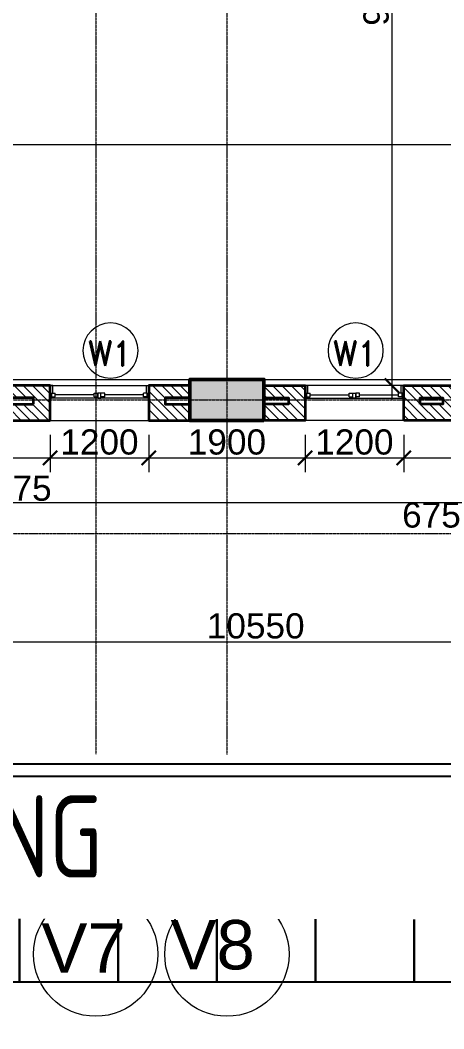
# Model space of a CAD drawing. Header units: millimetres. Extents: x 0 to 147381, y 0 to 170318.
# Drawn here: x 52856 to 58007, y 38516 to 50781 of the extents above; entities that cross this region are included whole.
import ezdxf
from ezdxf.enums import TextEntityAlignment as Align

# ---------------------------------------------------------------- set-up
doc = ezdxf.new("R2010")
doc.units = ezdxf.units.MM
doc.linetypes.add('Center', pattern=[29.999999, 12, -6, 6, -6])
doc.linetypes.add('Grid Line', pattern=[22.225, 12.7, -3.175, 3.175, -3.175])
for name, color, linetype, lineweight in [('AR_STR', 7, 'Continuous', 15), ('AR_WALL_HATCH', 23, 'Continuous', 5), ('ARCH PATHWAY', 30, 'Continuous', 13), ('Arch_Dim', 7, 'Continuous', 25), ('Arch_DW_No', 5, 'Continuous', 15), ('ARCH_WALL', 1, 'Continuous', 35), ('Arch_Window', 140, 'Continuous', 9), ('LA- LINE 1', 41, 'Continuous', 25), ('LA_ROAD', 252, 'Continuous', 30), ('LA_TEXT', 7, 'Continuous', 13), ('S-GRID', 8, 'Continuous', 9), ('S-GRID-IDEN', 1, 'Continuous', 9), ('STR COL.', 1, 'Continuous', 50)]:
    doc.layers.add(name, color=color, linetype=linetype, lineweight=lineweight)
doc.layers.add('ARCH RCC HATCH', color=253, linetype='Center', lineweight=9, true_color=0x9c9c9c)
doc.layers.add('S-COLS_HATCH', color=252, linetype='Continuous', lineweight=9, true_color=0x8a8a8a)
doc.styles.add('ARCHITXT-LA', font='architxt.shx', dxfattribs={"width": 0.9, "height": 250, "bigfont": '@extfont2.shx'})
doc.styles.add('Arial_1', font='arial.ttf', dxfattribs={"height": 630})
doc.styles.add('DIM', font='arial.ttf')
doc.styles.add('DIM_100', font='romand.shx', dxfattribs={"width": 0.9})
doc.styles.add('SIZE', font='romans.shx', dxfattribs={"width": 0.75, "height": 200})
doc.dimstyles.new('DIM- 175', dxfattribs={"dimscale": 175, "dimtxt": 1.75, "dimasz": 1, "dimexe": 1, "dimexo": 1, "dimgap": 0.2, "dimtad": 1, "dimdec": 0, "dimrnd": 5, "dimzin": 0, "dimdsep": 46, "dimtxsty": 'DIM', "dimblk": 'ARCHTICK', "dimcen": 0, "dimdle": 1, "dimclrd": 3, "dimclre": 5, "dimclrt": 3, "dimadec": 0, "dimazin": 0, "dimtfac": 1, "dimtdec": 0, "dimtofl": 0, "dimtmove": 2, "dimatfit": 3, "dimfxl": 1, "dimtolj": 1, "dimtzin": 0, "dimlwd": 13, "dimlwe": 15, "dimarcsym": 0})

# ---------------------------------------------------------------- blocks, each defined once
blk = doc.blocks.new('RLAB_G')
at = {"layer": 'AR_WALL_HATCH', "ltscale": 500}
h = blk.add_hatch(dxfattribs=at)
h.set_pattern_fill('ANSI31', color=256, scale=25)
h.paths.add_polyline_path([(-20075, 1625), (-20075, 2050), (-20750, 2050), (-20750, 1625)])
h.paths.add_polyline_path([(-20550, 1825), (-20550, 1900), (-20275, 1900), (-20275, 1825)], flags=16)
h = blk.add_hatch(dxfattribs=at)
h.set_pattern_fill('ANSI31', color=256, scale=25)
h.paths.add_polyline_path([(-18375, 1625), (-18375, 1825), (-18675, 1825), (-18675, 1900), (-18375, 1900), (-18375, 2050), (-18875, 2050), (-18875, 1625)])
h = blk.add_hatch(dxfattribs=at)
h.set_pattern_fill('ANSI31', color=256, scale=25)
h.paths.add_polyline_path([(-17175, 1825), (-17475, 1825), (-17475, 1625), (-16975, 1625), (-16975, 2050), (-17475, 2050), (-17475, 1900), (-17175, 1900)])
h = blk.add_hatch(dxfattribs=at)
h.set_pattern_fill('ANSI31', color=256, scale=25)
h.paths.add_polyline_path([(-15100, 1625), (-15100, 2050), (-15775, 2050), (-15775, 1625)])
h.paths.add_polyline_path([(-15300, 1825), (-15575, 1825), (-15575, 1900), (-15300, 1900)], flags=16)
at = {"layer": 'ARCH_WALL'}
for points in [[(-20075, 1625), (-20075, 2050), (-20750, 2050), (-20750, 1625)], [(-18375, 1625), (-18375, 2050), (-18875, 2050), (-18875, 1625)], [(-17475, 1625), (-17475, 2050), (-16975, 2050), (-16975, 1625)], [(-15775, 1625), (-15775, 2050), (-15100, 2050), (-15100, 1625)], [(-20275, 1825), (-20275, 1900), (-20550, 1900), (-20550, 1825)], [(-18375, 1825), (-18375, 1900), (-18675, 1900), (-18675, 1825)], [(-17475, 1825), (-17475, 1900), (-17175, 1900), (-17175, 1825)], [(-15575, 1825), (-15575, 1900), (-15300, 1900), (-15300, 1825)]]:
    blk.add_lwpolyline(points, close=True, dxfattribs=at)
at = {"layer": 'Arch_Window'}
for p, q in [((-20075, 2050), (-18875, 2050)), ((-20043, 2050), (-20075, 2050)), ((-20043, 1958), (-20043, 2050)), ((-18907, 2050), (-18875, 2050)), ((-18907, 2050), (-18907, 1958)), ((-15775, 2050), (-16975, 2050)), ((-16943, 2050), (-16975, 2050)), ((-16943, 2050), (-16943, 1958)), ((-15807, 2050), (-15775, 2050)), ((-15807, 1958), (-15807, 2050)), ((-18875, 1895), (-20075, 1895)), ((-20075, 1895), (-20056, 1895)), ((-20056, 1958), (-20011, 1958)), ((-20056, 1914), (-20056, 1958)), ((-20056, 1958), (-20056, 1895)), ((-20056, 1914), (-20011, 1914)), ((-20011, 1914), (-20011, 1958)), ((-19538, 1936), (-20011, 1936)), ((-19538, 1958), (-19494, 1958)), ((-19538, 1914), (-19538, 1958)), ((-19538, 1914), (-19494, 1914)), ((-19494, 1914), (-19494, 1958)), ((-19494, 1895), (-19494, 1958)), ((-19456, 1958), (-19494, 1958)), ((-19456, 1958), (-19494, 1958)), ((-19494, 1958), (-19494, 1895)), ((-19456, 1958), (-19494, 1958)), ((-19494, 1958), (-19494, 1958)), ((-19494, 1895), (-19494, 1958)), ((-19456, 1895), (-19494, 1895)), ((-19494, 1895), (-19456, 1895)), ((-19494, 1895), (-19494, 1895)), ((-19494, 1895), (-19456, 1895)), ((-19456, 1914), (-19456, 1958)), ((-19411, 1958), (-19456, 1958)), ((-19456, 1895), (-19456, 1958)), ((-19456, 1895), (-19456, 1958)), ((-19456, 1958), (-19456, 1958)), ((-19456, 1895), (-19456, 1958)), ((-19411, 1914), (-19456, 1914)), ((-19456, 1895), (-19456, 1895)), ((-19411, 1914), (-19411, 1958)), ((-18938, 1936), (-19411, 1936)), ((-18938, 1914), (-18938, 1958)), ((-18894, 1958), (-18938, 1958)), ((-18894, 1914), (-18938, 1914)), ((-18894, 1958), (-18907, 1958)), ((-18894, 1914), (-18894, 1958)), ((-18894, 1958), (-18894, 1895)), ((-16975, 1895), (-15775, 1895)), ((-16956, 1958), (-16912, 1958)), ((-16956, 1914), (-16956, 1958)), ((-16956, 1958), (-16943, 1958)), ((-16956, 1958), (-16956, 1895)), ((-16956, 1914), (-16912, 1914)), ((-16912, 1914), (-16912, 1958)), ((-16912, 1936), (-16439, 1936)), ((-16439, 1958), (-16394, 1958)), ((-16439, 1914), (-16439, 1958)), ((-16439, 1914), (-16394, 1914)), ((-16394, 1914), (-16394, 1958)), ((-16394, 1958), (-16356, 1958)), ((-16394, 1895), (-16394, 1958)), ((-16394, 1958), (-16356, 1958)), ((-16394, 1895), (-16394, 1958)), ((-16394, 1958), (-16394, 1958)), ((-16394, 1958), (-16356, 1958)), ((-16394, 1895), (-16394, 1958)), ((-16394, 1895), (-16356, 1895)), ((-16356, 1895), (-16394, 1895)), ((-16356, 1895), (-16394, 1895)), ((-16394, 1895), (-16394, 1895)), ((-16356, 1914), (-16356, 1958)), ((-16312, 1958), (-16356, 1958)), ((-16356, 1895), (-16356, 1958)), ((-16356, 1958), (-16356, 1895)), ((-16356, 1958), (-16356, 1958)), ((-16356, 1895), (-16356, 1958)), ((-16312, 1914), (-16356, 1914)), ((-16356, 1895), (-16356, 1895)), ((-16312, 1914), (-16312, 1958)), ((-16312, 1936), (-15839, 1936)), ((-15839, 1914), (-15839, 1958)), ((-15794, 1958), (-15839, 1958)), ((-15794, 1914), (-15839, 1914)), ((-15794, 1914), (-15794, 1958)), ((-15794, 1958), (-15794, 1895)), ((-15775, 1895), (-15794, 1895)), ((-20075, 1625), (-18875, 1625)), ((-15775, 1625), (-16975, 1625))]:
    blk.add_line(p, q, dxfattribs=at)
blk = doc.blocks.new('Grid - M_Grid Head - Circle-24584-5_Level 452_2')
at = {"layer": 'S-GRID-IDEN'}
blk.add_circle((0, 0), 4, dxfattribs=at)
blk = doc.blocks.new('A$C59E872DE')
at = {"layer": 'S-GRID', "linetype": 'Grid Line', "ltscale": 0.5}
for p, q in [((16080, 89720.3), (16080, -4357.6)), ((17675, 89720.3), (17675, -4357.6)), ((-6964.1, 1625), (94404.8, 1625)), ((-6964.1, 0), (94404.8, 0))]:
    blk.add_line(p, q, dxfattribs=at)
at = {"layer": 'S-GRID-IDEN', "xscale": 188.9999999999998, "yscale": 188.9999999999998, "zscale": 188.9999999999998, "rotation": 180}
for p in [(16080, -5113.6), (17675, -5113.6)]:
    blk.add_blockref('Grid - M_Grid Head - Circle-24584-5_Level 452_2', p, dxfattribs=at)
at = {"layer": 'S-GRID-IDEN', "char_height": 600, "attachment_point": 1, "style": 'Arial_1'}
for s, insert, width in [('V7', (15419.6, -4740.5), 1772.772), ('V8', (16989.8, -4698.7), 1418.217)]:
    blk.add_mtext(s, dxfattribs=dict(at, insert=insert, width=width))
blk = doc.blocks.new('DW')
at = {"color": 9}
blk.add_circle((0, 0), 671, dxfattribs=at)
at = {"style": 'SIZE', "width": 0.8}
blk.add_attdef('W7', text='', height=500, dxfattribs=at).set_placement((5, -289), align=Align.CENTER)
blk = doc.blocks.new('_ArchTick')
at = {"color": 0, "linetype": 'ByBlock', "const_width": 0.15}
blk.add_lwpolyline([(-0.5, -0.5), (0.5, 0.5)], dxfattribs=at)
blk = doc.blocks.new('*D469')
at = {"layer": 'Arch_Dim', "color": 5, "lineweight": 15, "transparency": 16777216}
for p, q in [((60995, 45738), (60995, 43048)), ((50445, 44113), (50445, 43048))]:
    blk.add_line(p, q, dxfattribs=at)
at = {"layer": 'Arch_Dim', "color": 3, "lineweight": 13, "transparency": 16777216}
blk.add_line((50270, 43223), (61170, 43223), dxfattribs=at)
at = {"layer": 'Defpoints', "color": 0, "linetype": 'Continuous', "transparency": 16777216}
for p in [(60995, 45913), (50445, 44288), (60995, 43223)]:
    blk.add_point(p, dxfattribs=at)
at = {"layer": 'Arch_Dim', "color": 3, "linetype": 'Continuous', "lineweight": 13, "transparency": 16777216, "xscale": 175, "yscale": 175, "zscale": 175, "rotation": 180}
blk.add_blockref('_ArchTick', (50445, 43223), dxfattribs=at)
at = {"layer": 'Arch_Dim', "color": 3, "linetype": 'Continuous', "lineweight": 13, "transparency": 16777216, "xscale": 175, "yscale": 175, "zscale": 175}
blk.add_blockref('_ArchTick', (60995, 43223), dxfattribs=at)
at = {"layer": 'Arch_Dim', "color": 3, "linetype": 'Continuous', "transparency": 16777216, "insert": (55720, 43414), "char_height": 306.2, "attachment_point": 5, "style": 'DIM'}
blk.add_mtext('\\A1;10550', dxfattribs=at)
blk = doc.blocks.new('*D477')
at = {"layer": 'Arch_Dim', "color": 5, "lineweight": 15, "transparency": 16777216}
for p, q in [((37870, 49175), (37870, 49442)), ((60370, 49175), (60370, 49442))]:
    blk.add_line(p, q, dxfattribs=at)
at = {"layer": 'Arch_Dim', "color": 3, "lineweight": 13, "transparency": 16777216}
blk.add_line((37695, 49267), (60545, 49267), dxfattribs=at)
at = {"layer": 'Defpoints', "color": 0, "linetype": 'Continuous', "transparency": 16777216}
for p in [(60370, 49267), (37870, 49000), (60370, 49000)]:
    blk.add_point(p, dxfattribs=at)
at = {"layer": 'Arch_Dim', "color": 3, "linetype": 'Continuous', "lineweight": 13, "transparency": 16777216, "xscale": 175, "yscale": 175, "zscale": 175, "rotation": 180}
blk.add_blockref('_ArchTick', (37870, 49267), dxfattribs=at)
at = {"layer": 'Arch_Dim', "color": 3, "linetype": 'Continuous', "lineweight": 13, "transparency": 16777216, "xscale": 175, "yscale": 175, "zscale": 175}
blk.add_blockref('_ArchTick', (60370, 49267), dxfattribs=at)
at = {"layer": 'Arch_Dim', "color": 3, "linetype": 'Continuous', "transparency": 16777216, "insert": (49120, 49459), "char_height": 306.2, "attachment_point": 5, "style": 'DIM'}
blk.add_mtext('\\A1;22500', dxfattribs=at)
blk = doc.blocks.new('*D479')
at = {"layer": 'Arch_Dim', "color": 3, "lineweight": 13, "transparency": 16777216}
blk.add_line((57376, 56213), (57376, 46163), dxfattribs=at)
at = {"layer": 'Arch_Dim', "color": 5, "lineweight": 15, "transparency": 16777216}
for p, q in [((57820, 56038), (57201, 56038)), ((57820, 46338), (57201, 46338))]:
    blk.add_line(p, q, dxfattribs=at)
at = {"layer": 'Defpoints', "color": 0, "linetype": 'Continuous', "transparency": 16777216}
for p in [(57995, 56038), (57376, 46338), (57995, 46338)]:
    blk.add_point(p, dxfattribs=at)
at = {"layer": 'Arch_Dim', "color": 3, "linetype": 'Continuous', "lineweight": 13, "transparency": 16777216, "xscale": 175, "yscale": 175, "zscale": 175}
for p, rotation in [((57376, 56038), 90), ((57376, 46338), 270)]:
    blk.add_blockref('_ArchTick', p, dxfattribs=dict(at, rotation=rotation))
at = {"layer": 'Arch_Dim', "color": 3, "linetype": 'Continuous', "transparency": 16777216, "insert": (57185, 51188), "char_height": 306.2, "attachment_point": 5, "rotation": 90, "style": 'DIM'}
blk.add_mtext('\\A1;9700', dxfattribs=at)
blk = doc.blocks.new('A$C38A24FCE')
at = {"layer": 'S-COLS_HATCH'}
blk.add_hatch(color=256, dxfattribs=at).paths.add_polyline_path([(-68565, -250), (-68565, 250), (-69465, 250), (-69465, -250)], flags=0)
at = {"layer": 'STR COL.'}
blk.add_lwpolyline([(-68565, -250), (-68565, 250), (-69465, 250), (-69465, -250)], close=True, dxfattribs=at)
blk = doc.blocks.new('*D518')
at = {"layer": 'Arch_Dim', "color": 5, "lineweight": 15, "transparency": 16777216}
for p, q in [((52545, 45738), (52545, 45284)), ((53220, 45738), (53220, 45284))]:
    blk.add_line(p, q, dxfattribs=at)
at = {"layer": 'Arch_Dim', "color": 3, "lineweight": 13, "transparency": 16777216}
blk.add_line((52370, 45459), (53395, 45459), dxfattribs=at)
at = {"layer": 'Defpoints', "color": 0, "linetype": 'Continuous', "transparency": 16777216}
for p in [(52545, 45913), (53220, 45913), (53220, 45459)]:
    blk.add_point(p, dxfattribs=at)
at = {"layer": 'Arch_Dim', "color": 3, "linetype": 'Continuous', "lineweight": 13, "transparency": 16777216, "xscale": 175, "yscale": 175, "zscale": 175, "rotation": 180}
blk.add_blockref('_ArchTick', (52545, 45459), dxfattribs=at)
at = {"layer": 'Arch_Dim', "color": 3, "linetype": 'Continuous', "lineweight": 13, "transparency": 16777216, "xscale": 175, "yscale": 175, "zscale": 175}
blk.add_blockref('_ArchTick', (53220, 45459), dxfattribs=at)
at = {"layer": 'Arch_Dim', "color": 3, "linetype": 'Continuous', "transparency": 16777216, "insert": (52882, 45088), "char_height": 306.2, "attachment_point": 5, "style": 'DIM'}
blk.add_mtext('\\A1;675', dxfattribs=at)
blk = doc.blocks.new('*D519')
at = {"layer": 'Arch_Dim', "color": 5, "lineweight": 15, "transparency": 16777216}
for p, q in [((53220, 45738), (53220, 45284)), ((54420, 45738), (54420, 45284))]:
    blk.add_line(p, q, dxfattribs=at)
at = {"layer": 'Arch_Dim', "color": 3, "lineweight": 13, "transparency": 16777216}
blk.add_line((53045, 45459), (54595, 45459), dxfattribs=at)
at = {"layer": 'Defpoints', "color": 0, "linetype": 'Continuous', "transparency": 16777216}
for p in [(53220, 45913), (54420, 45913), (54420, 45459)]:
    blk.add_point(p, dxfattribs=at)
at = {"layer": 'Arch_Dim', "color": 3, "linetype": 'Continuous', "lineweight": 13, "transparency": 16777216, "xscale": 175, "yscale": 175, "zscale": 175, "rotation": 180}
blk.add_blockref('_ArchTick', (53220, 45459), dxfattribs=at)
at = {"layer": 'Arch_Dim', "color": 3, "linetype": 'Continuous', "lineweight": 13, "transparency": 16777216, "xscale": 175, "yscale": 175, "zscale": 175}
blk.add_blockref('_ArchTick', (54420, 45459), dxfattribs=at)
at = {"layer": 'Arch_Dim', "color": 3, "linetype": 'Continuous', "transparency": 16777216, "insert": (53820, 45650), "char_height": 306.2, "attachment_point": 5, "style": 'DIM'}
blk.add_mtext('\\A1;1200', dxfattribs=at)
blk = doc.blocks.new('*D520')
at = {"layer": 'Arch_Dim', "color": 5, "lineweight": 15, "transparency": 16777216}
for p, q in [((54420, 45738), (54420, 45284)), ((56320, 45738), (56320, 45284))]:
    blk.add_line(p, q, dxfattribs=at)
at = {"layer": 'Arch_Dim', "color": 3, "lineweight": 13, "transparency": 16777216}
blk.add_line((54245, 45459), (56495, 45459), dxfattribs=at)
at = {"layer": 'Defpoints', "color": 0, "linetype": 'Continuous', "transparency": 16777216}
for p in [(54420, 45913), (56320, 45913), (56320, 45459)]:
    blk.add_point(p, dxfattribs=at)
at = {"layer": 'Arch_Dim', "color": 3, "linetype": 'Continuous', "lineweight": 13, "transparency": 16777216, "xscale": 175, "yscale": 175, "zscale": 175, "rotation": 180}
blk.add_blockref('_ArchTick', (54420, 45459), dxfattribs=at)
at = {"layer": 'Arch_Dim', "color": 3, "linetype": 'Continuous', "lineweight": 13, "transparency": 16777216, "xscale": 175, "yscale": 175, "zscale": 175}
blk.add_blockref('_ArchTick', (56320, 45459), dxfattribs=at)
at = {"layer": 'Arch_Dim', "color": 3, "linetype": 'Continuous', "transparency": 16777216, "insert": (55370, 45650), "char_height": 306.2, "attachment_point": 5, "style": 'DIM'}
blk.add_mtext('\\A1;1900', dxfattribs=at)
blk = doc.blocks.new('*D521')
at = {"layer": 'Arch_Dim', "color": 5, "lineweight": 15, "transparency": 16777216}
for p, q in [((56320, 45738), (56320, 45284)), ((57520, 45738), (57520, 45284))]:
    blk.add_line(p, q, dxfattribs=at)
at = {"layer": 'Arch_Dim', "color": 3, "lineweight": 13, "transparency": 16777216}
blk.add_line((56145, 45459), (57695, 45459), dxfattribs=at)
at = {"layer": 'Defpoints', "color": 0, "linetype": 'Continuous', "transparency": 16777216}
for p in [(56320, 45913), (57520, 45913), (57520, 45459)]:
    blk.add_point(p, dxfattribs=at)
at = {"layer": 'Arch_Dim', "color": 3, "linetype": 'Continuous', "lineweight": 13, "transparency": 16777216, "xscale": 175, "yscale": 175, "zscale": 175, "rotation": 180}
blk.add_blockref('_ArchTick', (56320, 45459), dxfattribs=at)
at = {"layer": 'Arch_Dim', "color": 3, "linetype": 'Continuous', "lineweight": 13, "transparency": 16777216, "xscale": 175, "yscale": 175, "zscale": 175}
blk.add_blockref('_ArchTick', (57520, 45459), dxfattribs=at)
at = {"layer": 'Arch_Dim', "color": 3, "linetype": 'Continuous', "transparency": 16777216, "insert": (56920, 45650), "char_height": 306.2, "attachment_point": 5, "style": 'DIM'}
blk.add_mtext('\\A1;1200', dxfattribs=at)
blk = doc.blocks.new('*D522')
at = {"layer": 'Arch_Dim', "color": 5, "lineweight": 15, "transparency": 16777216}
for p, q in [((57520, 45738), (57520, 45284)), ((58195, 45738), (58195, 45284))]:
    blk.add_line(p, q, dxfattribs=at)
at = {"layer": 'Arch_Dim', "color": 3, "lineweight": 13, "transparency": 16777216}
blk.add_line((57345, 45459), (58370, 45459), dxfattribs=at)
at = {"layer": 'Defpoints', "color": 0, "linetype": 'Continuous', "transparency": 16777216}
for p in [(57520, 45913), (58195, 45913), (58195, 45459)]:
    blk.add_point(p, dxfattribs=at)
at = {"layer": 'Arch_Dim', "color": 3, "linetype": 'Continuous', "lineweight": 13, "transparency": 16777216, "xscale": 175, "yscale": 175, "zscale": 175, "rotation": 180}
blk.add_blockref('_ArchTick', (57520, 45459), dxfattribs=at)
at = {"layer": 'Arch_Dim', "color": 3, "linetype": 'Continuous', "lineweight": 13, "transparency": 16777216, "xscale": 175, "yscale": 175, "zscale": 175}
blk.add_blockref('_ArchTick', (58195, 45459), dxfattribs=at)
at = {"layer": 'Arch_Dim', "color": 3, "linetype": 'Continuous', "transparency": 16777216, "insert": (57857, 44762), "char_height": 306.2, "attachment_point": 5, "style": 'DIM'}
blk.add_mtext('\\A1;675', dxfattribs=at)
blk = doc.blocks.new('waefsvrv')
at = {"layer": 'LA- LINE 1', "elevation": 3575.332}
blk.add_lwpolyline([(489705.063, 3629325.765), (489705.771, 3629324.796), (489703.753, 3629323.321), (489703.044, 3629324.29)], close=True, dxfattribs=at)
blk = doc.blocks.new('A$C07E93286')
at = {"layer": 'LA_ROAD', "extrusion": (-1.14872e-08, -3.2405e-09, -1), "zscale": -1.000000000000001, "rotation": 226.7539532915004}
for p in [(-2308203.584, 2843273.186, 3575.332), (-2308202.393, 2843273.038, 3575.332), (-2308201.203, 2843272.89, 3575.332), (-2308200.012, 2843272.742, 3575.332), (-2308198.821, 2843272.594, 3575.332), (-2308197.63, 2843272.446, 3575.332)]:
    blk.add_blockref('waefsvrv', p, dxfattribs=at)
at = {"layer": 'LA_TEXT', "ltscale": 7, "insert": (31.91, -7.685, 0), "char_height": 1, "width": 19.9248, "attachment_point": 7, "rotation": 7.0159, "style": 'ARCHITXT-LA', "bg_fill": 2}
blk.add_mtext('\\pxqc;CYCLE PARKING', dxfattribs=at)
at = {"layer": 'LA- LINE 1'}
for points in [[(32.611, -8.736), (32.303, -6.255), (50.463, -3.999), (50.771, -6.48)], [(32.778, -8.867), (32.47, -6.386), (50.333, -4.166), (50.641, -6.647)]]:
    blk.add_lwpolyline(points, dxfattribs=at)

msp = doc.modelspace()

# ---------------------------------------------------------------- block references
at = {"xscale": -1}
msp.add_blockref('RLAB_G', (37444.7, 44288), dxfattribs=at)

# ---------------------------------------------------------------- next in the draw order: block references
at = {"layer": 'ARCH RCC HATCH', "linetype": 'Continuous'}
msp.add_blockref('A$C59E872DE', (37694.7, 44538), dxfattribs=at)

# ---------------------------------------------------------------- next in the draw order: block references
at = {"layer": 'AR_STR', "linetype": 'Continuous'}
msp.add_blockref('A$C38A24FCE', (124384.7, 46163), dxfattribs=at)
at = {"layer": 'Arch_DW_No'}
ref = msp.add_blockref('DW', (53955.1, 46763), dxfattribs=dict(at, xscale=-0.5001481924206014, yscale=0.5001481924206014, zscale=0.500148192420602, rotation=68.53298956108209))
ref.add_attrib('W71', 'W1', dxfattribs={"layer": '0', "height": 300, "style": 'DIM_100', "width": 0.9}).set_placement((53945.9, 46578.4), align=Align.CENTER)
ref = msp.add_blockref('DW', (56935.6, 46763), dxfattribs=dict(at, xscale=-0.5001481924206014, yscale=0.5001481924206014, zscale=0.500148192420602, rotation=68.53298956108209))
ref.add_attrib('W71', 'W1', dxfattribs={"layer": '0', "height": 300, "style": 'DIM_100', "width": 0.9}).set_placement((56926.5, 46578.4), align=Align.CENTER)

# ---------------------------------------------------------------- next in the draw order: dimensions: what is measured, and where the dimension line sits
at = {"layer": 'Arch_Dim', "linetype": 'Continuous'}
dim = msp.add_linear_dim(base=(57376.1, 46337.7), p1=(57994.7, 56038), p2=(57994.7, 46337.7), angle=90, dimstyle='DIM- 175', dxfattribs=at)
dim.commit()
dim.dimension.update_dxf_attribs({"geometry": '*D479', "text_midpoint": (57184.7, 51187.9)})
for base, p1, p2, picture, middle in [((60369.7, 49267.4), (37869.7, 49000.5), (60369.7, 49000.5), '*D477', (49119.7, 49458.8)), ((60994.7, 43222.9), (50444.7, 44288), (60994.7, 45912.7), '*D469', (55719.7, 43414.3)), ((54419.7, 45458.8), (53219.7, 45912.7), (54419.7, 45912.7), '*D519', (53819.7, 45650.1)), ((56319.7, 45458.8), (54419.7, 45912.7), (56319.7, 45912.7), '*D520', (55369.7, 45650.1)), ((57519.7, 45458.8), (56319.7, 45912.7), (57519.7, 45912.7), '*D521', (56919.7, 45650.1)), ((58194.7, 45458.8), (57519.7, 45912.7), (58194.7, 45912.7), '*D522', (57857.2, 44762.2))]:
    dim = msp.add_linear_dim(base=base, p1=p1, p2=p2, dimstyle='DIM- 175', dxfattribs=at)
    dim.commit()
    dim.dimension.update_dxf_attribs({"geometry": picture, "text_midpoint": middle})
dim = msp.add_linear_dim(base=(53219.7, 45458.8), p1=(52544.7, 45912.7), p2=(53219.7, 45912.7), dimstyle='DIM- 175', dxfattribs=at)
dim.commit()
dim.dimension.update_dxf_attribs({"geometry": '*D518', "text_midpoint": (52882.2, 45087.9), "dimtype": 160})

# ---------------------------------------------------------------- next in the draw order: block references
at = {"linetype": 'Continuous', "xscale": 1000, "yscale": 1000, "zscale": 1000, "rotation": 352.9169734788422}
msp.add_blockref('A$C07E93286', (9412.7, 51928.7, -73339.4), dxfattribs=at)

# ---------------------------------------------------------------- next in the draw order: linework, layer by layer
at = {"layer": 'AR_WALL_HATCH', "color": 1, "linetype": 'Continuous'}
msp.add_lwpolyline([(37869.7, 56388), (37869.7, 44788), (38344.7, 44788), (38344.7, 44713), (50019.7, 44788), (50014.7, 46412.7), (60369.7, 46412.7)], dxfattribs=at)
at = {"layer": 'ARCH PATHWAY', "linetype": 'Continuous'}
msp.add_lwpolyline([(65630.6, 44912.7), (51444.7, 44912.7), (51444.7, 43288), (36444.7, 43288), (36444.7, 60987.5), (38369, 60987.5)], dxfattribs=at)

doc.saveas('drawing.dxf')
